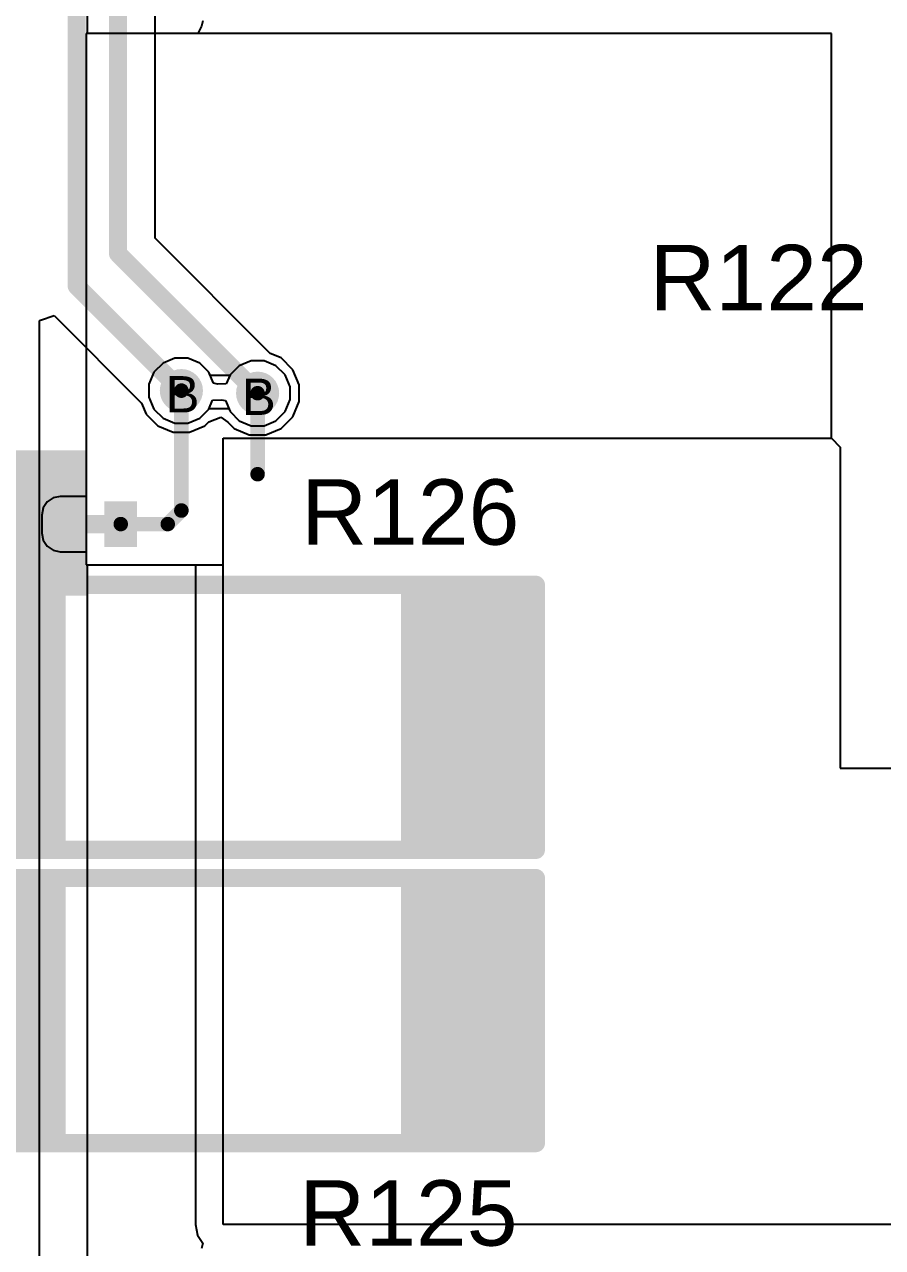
# Model space of a CAD drawing. Header units: inches. Extents: x 0 to 5379, y 0 to 5429.
# Drawn here: x 7.89 to 19.9, y 34.14 to 51.25 of the extents above; entities that cross this region are included whole.
import ezdxf

# ---------------------------------------------------------------- set-up
doc = ezdxf.new("R2010")
doc.units = ezdxf.units.IN
for name, color, linetype in [('Bottom Layer', 5, 'Continuous'), ('Bottom Solder', 6, 'Continuous'), ('Drill Drawing', 1, 'Continuous'), ('GND01', 16, 'Continuous'), ('GND02', 76, 'Continuous'), ('PWR', 156, 'Continuous'), ('SIG 01', 90, 'Continuous'), ('Top Layer', 1, 'Continuous'), ('Top Overlay', 2, 'Continuous'), ('Top Paste', 8, 'Continuous'), ('Top Solder', 216, 'Continuous'), ('Via Holes', 16, 'Continuous')]:
    doc.layers.add(name, color=color, linetype=linetype)
doc.styles.add('Arial', font='', dxfattribs={"height": 0.2})
doc.styles.get('Arial').set_extended_font_data('Arial')

# ---------------------------------------------------------------- blocks, each defined once
blk = doc.blocks.new('RES_2512_86')
at = {"layer": 'Top Layer'}
for points in [[(-4.05, 1.7), (-2.45, 1.7), (-2.45, -1.7), (-4.05, -1.7)], [(2.45, 1.7), (4.05, 1.7), (4.05, -1.7), (2.45, -1.7)]]:
    blk.add_hatch(color=1, dxfattribs=at).paths.add_polyline_path(points)
at = {"layer": 'Top Paste'}
for points in [[(-4.05, 1.7), (-2.45, 1.7), (-2.45, -1.7), (-4.05, -1.7)], [(2.45, 1.7), (4.05, 1.7), (4.05, -1.7), (2.45, -1.7)]]:
    blk.add_hatch(color=8, dxfattribs=at).paths.add_polyline_path(points)
at = {"layer": 'Top Solder'}
for points in [[(-4.152, 1.802), (-2.348, 1.802), (-2.348, -1.802), (-4.152, -1.802)], [(2.348, 1.802), (4.152, 1.802), (4.152, -1.802), (2.348, -1.802)]]:
    blk.add_hatch(color=216, dxfattribs=at).paths.add_polyline_path(points)
at = {"layer": 'Top Overlay'}
for points in [[(-4.242, 1.854, 0.254, 0.254, 0), (4.237, 1.854, 0.254, 0.254, 0)], [(-4.242, -1.854, 0.254, 0.254, 0), (-4.242, 1.854, 0.254, 0.254, 0)], [(4.237, -1.854, 0.254, 0.254, 0), (4.237, 1.854, 0.254, 0.254, 0)], [(-4.242, -1.854, 0.254, 0.254, 0), (4.237, -1.854, 0.254, 0.254, 0)]]:
    blk.add_lwpolyline(points, format="xyseb", dxfattribs=at)
for points in [[(-4.305, 1.854, 0.127, 0.127, 1), (-4.178, 1.854, 0.127, 0.127, 1)], [(-4.305, 1.854, 0.127, 0.127, 1), (-4.178, 1.854, 0.127, 0.127, 1)], [(4.173, 1.854, 0.127, 0.127, 1), (4.3, 1.854, 0.127, 0.127, 1)], [(4.173, 1.854, 0.127, 0.127, 1), (4.3, 1.854, 0.127, 0.127, 1)], [(-4.305, -1.854, 0.127, 0.127, 1), (-4.178, -1.854, 0.127, 0.127, 1)], [(-4.305, -1.854, 0.127, 0.127, 1), (-4.178, -1.854, 0.127, 0.127, 1)], [(4.173, -1.854, 0.127, 0.127, 1), (4.3, -1.854, 0.127, 0.127, 1)], [(4.173, -1.854, 0.127, 0.127, 1), (4.3, -1.854, 0.127, 0.127, 1)]]:
    blk.add_lwpolyline(points, format="xyseb", close=True, dxfattribs=at)
blk = doc.blocks.new('RES_2512_87')
at = {"layer": 'Top Layer'}
for points in [[(-4.05, 1.7), (-2.45, 1.7), (-2.45, -1.7), (-4.05, -1.7)], [(2.45, 1.7), (4.05, 1.7), (4.05, -1.7), (2.45, -1.7)]]:
    blk.add_hatch(color=1, dxfattribs=at).paths.add_polyline_path(points)
at = {"layer": 'Top Paste'}
for points in [[(-4.05, 1.7), (-2.45, 1.7), (-2.45, -1.7), (-4.05, -1.7)], [(2.45, 1.7), (4.05, 1.7), (4.05, -1.7), (2.45, -1.7)]]:
    blk.add_hatch(color=8, dxfattribs=at).paths.add_polyline_path(points)
at = {"layer": 'Top Solder'}
for points in [[(-4.152, 1.802), (-2.348, 1.802), (-2.348, -1.802), (-4.152, -1.802)], [(2.348, 1.802), (4.152, 1.802), (4.152, -1.802), (2.348, -1.802)]]:
    blk.add_hatch(color=216, dxfattribs=at).paths.add_polyline_path(points)
at = {"layer": 'Top Overlay'}
for points in [[(-4.242, 1.854, 0.254, 0.254, 0), (4.237, 1.854, 0.254, 0.254, 0)], [(-4.242, -1.854, 0.254, 0.254, 0), (-4.242, 1.854, 0.254, 0.254, 0)], [(4.237, -1.854, 0.254, 0.254, 0), (4.237, 1.854, 0.254, 0.254, 0)], [(-4.242, -1.854, 0.254, 0.254, 0), (4.237, -1.854, 0.254, 0.254, 0)]]:
    blk.add_lwpolyline(points, format="xyseb", dxfattribs=at)
for points in [[(-4.305, 1.854, 0.127, 0.127, 1), (-4.178, 1.854, 0.127, 0.127, 1)], [(-4.305, 1.854, 0.127, 0.127, 1), (-4.178, 1.854, 0.127, 0.127, 1)], [(4.173, 1.854, 0.127, 0.127, 1), (4.3, 1.854, 0.127, 0.127, 1)], [(4.173, 1.854, 0.127, 0.127, 1), (4.3, 1.854, 0.127, 0.127, 1)], [(-4.305, -1.854, 0.127, 0.127, 1), (-4.178, -1.854, 0.127, 0.127, 1)], [(-4.305, -1.854, 0.127, 0.127, 1), (-4.178, -1.854, 0.127, 0.127, 1)], [(4.173, -1.854, 0.127, 0.127, 1), (4.3, -1.854, 0.127, 0.127, 1)], [(4.173, -1.854, 0.127, 0.127, 1), (4.3, -1.854, 0.127, 0.127, 1)]]:
    blk.add_lwpolyline(points, format="xyseb", close=True, dxfattribs=at)
blk = doc.blocks.new('N___T___P___92')
at = {"layer": 'Top Layer'}
for points in [[(-0.699, -0.318), (-0.699, 0.318), (-0.241, 0.318), (-0.241, -0.318)], [(0.241, -0.318), (0.241, 0.318), (0.699, 0.318), (0.699, -0.318)], [(-0.385, -0.127), (0.377, -0.127), (0.377, 0.127), (-0.385, 0.127)]]:
    blk.add_hatch(color=1, dxfattribs=at).paths.add_polyline_path(points)
at = {"layer": 'Top Paste'}
for points in [[(-0.699, -0.318), (-0.699, 0.318), (-0.241, 0.318), (-0.241, -0.318)], [(0.241, -0.318), (0.241, 0.318), (0.699, 0.318), (0.699, -0.318)]]:
    blk.add_hatch(color=8, dxfattribs=at).paths.add_polyline_path(points)

msp = doc.modelspace()

# ---------------------------------------------------------------- hatches: boundary and pattern name
at = {"layer": 'Bottom Layer'}
h = msp.add_hatch(color=5, dxfattribs=at)
edge = h.paths.add_edge_path()
edge.add_arc((10.084, 46.123), 0.2, 0, 360)
h = msp.add_hatch(color=5, dxfattribs=at)
edge = h.paths.add_edge_path()
edge.add_arc((11.151, 46.087), 0.2, 0, 360)
at = {"layer": 'Bottom Solder'}
h = msp.add_hatch(color=6, dxfattribs=at)
edge = h.paths.add_edge_path()
edge.add_arc((10.084, 46.123), 0.302, 0, 360)
h = msp.add_hatch(color=6, dxfattribs=at)
edge = h.paths.add_edge_path()
edge.add_arc((11.151, 46.087), 0.302, 0, 360)
at = {"layer": 'GND01'}
h = msp.add_hatch(color=16, dxfattribs=at)
edge = h.paths.add_edge_path()
edge.add_arc((10.084, 46.123), 0.2, 0, 360)
h = msp.add_hatch(color=16, dxfattribs=at)
edge = h.paths.add_edge_path()
edge.add_arc((11.151, 46.087), 0.2, 0, 360)
at = {"layer": 'GND02'}
h = msp.add_hatch(color=76, dxfattribs=at)
edge = h.paths.add_edge_path()
edge.add_arc((10.084, 46.123), 0.2, 0, 360)
h = msp.add_hatch(color=76, dxfattribs=at)
edge = h.paths.add_edge_path()
edge.add_arc((11.151, 46.087), 0.2, 0, 360)
at = {"layer": 'PWR'}
h = msp.add_hatch(color=156, dxfattribs=at)
edge = h.paths.add_edge_path()
edge.add_arc((10.084, 46.123), 0.2, 0, 360)
h = msp.add_hatch(color=156, dxfattribs=at)
edge = h.paths.add_edge_path()
edge.add_arc((11.151, 46.087), 0.2, 0, 360)
at = {"layer": 'SIG 01'}
h = msp.add_hatch(color=90, dxfattribs=at)
edge = h.paths.add_edge_path()
edge.add_arc((10.084, 46.123), 0.2, 0, 360)
h = msp.add_hatch(color=90, dxfattribs=at)
edge = h.paths.add_edge_path()
edge.add_arc((11.151, 46.087), 0.2, 0, 360)
at = {"layer": 'Top Layer'}
h = msp.add_hatch(color=1, dxfattribs=at)
edge = h.paths.add_edge_path()
edge.add_arc((10.084, 46.123), 0.2, 0, 360)
h = msp.add_hatch(color=1, dxfattribs=at)
edge = h.paths.add_edge_path()
edge.add_arc((11.151, 46.087), 0.2, 0, 360)
msp.add_hatch(color=1, dxfattribs=at).paths.add_polyline_path([(7.188, 43.253), (8.753, 43.253), (8.753, 45.288), (7.188, 45.288)])
at = {"layer": 'Top Solder'}
h = msp.add_hatch(color=216, dxfattribs=at)
edge = h.paths.add_edge_path()
edge.add_arc((10.084, 46.123), 0.302, 0, 360)
h = msp.add_hatch(color=216, dxfattribs=at)
edge = h.paths.add_edge_path()
edge.add_arc((11.151, 46.087), 0.302, 0, 360)
at = {"layer": 'Via Holes'}
h = msp.add_hatch(color=7, dxfattribs=at)
edge = h.paths.add_edge_path()
edge.add_arc((10.084, 46.123), 0.1, 0, 360)
h = msp.add_hatch(color=7, dxfattribs=at)
edge = h.paths.add_edge_path()
edge.add_arc((11.151, 46.087), 0.1, 0, 360)

# ---------------------------------------------------------------- linework, layer by layer
at = {"layer": 'Bottom Layer'}
for p, q in [((9.993, 46.577), (9.827, 46.508)), ((10.174, 46.577), (9.993, 46.577)), ((10.341, 46.508), (10.174, 46.577)), ((11.06, 46.541), (10.893, 46.472)), ((11.241, 46.541), (11.06, 46.541)), ((11.408, 46.472), (11.241, 46.541)), ((9.699, 46.38), (9.63, 46.213)), ((9.827, 46.508), (9.699, 46.38)), ((10.469, 46.38), (10.341, 46.508)), ((10.532, 46.226), (10.469, 46.38)), ((10.893, 46.472), (10.766, 46.345)), ((11.535, 46.345), (11.408, 46.472)), ((9.63, 46.213), (9.63, 46.032)), ((10.588, 46.215), (10.532, 46.226)), ((10.713, 46.218), (10.588, 46.215)), ((10.766, 46.345), (10.713, 46.218)), ((11.605, 46.178), (11.535, 46.345)), ((9.63, 46.032), (9.699, 45.866)), ((11.605, 45.997), (11.605, 46.178)), ((9.699, 45.866), (9.827, 45.738)), ((10.341, 45.738), (10.469, 45.866)), ((10.469, 45.866), (10.521, 45.992)), ((10.521, 45.992), (10.646, 45.996)), ((10.646, 45.996), (10.702, 45.984)), ((10.702, 45.984), (10.766, 45.83)), ((11.535, 45.83), (11.605, 45.997)), ((9.827, 45.738), (9.993, 45.669)), ((10.174, 45.669), (10.341, 45.738)), ((10.766, 45.83), (10.893, 45.702)), ((10.893, 45.702), (11.06, 45.633)), ((11.241, 45.633), (11.408, 45.702)), ((11.408, 45.702), (11.535, 45.83)), ((9.993, 45.669), (10.174, 45.669)), ((11.06, 45.633), (11.241, 45.633))]:
    msp.add_line(p, q, dxfattribs=at)
at = {"layer": 'GND01'}
for p, q in [((9.993, 46.577), (9.827, 46.508)), ((10.174, 46.577), (9.993, 46.577)), ((10.341, 46.508), (10.174, 46.577)), ((11.06, 46.541), (10.893, 46.472)), ((11.241, 46.541), (11.06, 46.541)), ((11.408, 46.472), (11.241, 46.541)), ((9.699, 46.38), (9.63, 46.213)), ((9.827, 46.508), (9.699, 46.38)), ((10.469, 46.38), (10.341, 46.508)), ((10.487, 46.336), (10.469, 46.38)), ((10.893, 46.472), (10.766, 46.345)), ((11.535, 46.345), (11.408, 46.472)), ((9.63, 46.213), (9.63, 46.032)), ((10.762, 46.336), (10.487, 46.336)), ((10.766, 46.345), (10.762, 46.336)), ((11.605, 46.178), (11.535, 46.345)), ((9.63, 46.032), (9.699, 45.866)), ((11.605, 45.997), (11.605, 46.178)), ((9.699, 45.866), (9.827, 45.738)), ((10.341, 45.738), (10.469, 45.866)), ((10.469, 45.866), (10.472, 45.875)), ((10.472, 45.875), (10.747, 45.875)), ((10.747, 45.875), (10.766, 45.83)), ((11.535, 45.83), (11.605, 45.997)), ((9.827, 45.738), (9.993, 45.669)), ((10.174, 45.669), (10.341, 45.738)), ((10.766, 45.83), (10.893, 45.702)), ((10.893, 45.702), (11.06, 45.633)), ((11.241, 45.633), (11.408, 45.702)), ((11.408, 45.702), (11.535, 45.83)), ((9.993, 45.669), (10.174, 45.669)), ((11.06, 45.633), (11.241, 45.633))]:
    msp.add_line(p, q, dxfattribs=at)
at = {"layer": 'GND02'}
for p, q in [((9.993, 46.577), (9.827, 46.508)), ((10.174, 46.577), (9.993, 46.577)), ((10.341, 46.508), (10.174, 46.577)), ((11.06, 46.541), (10.893, 46.472)), ((11.241, 46.541), (11.06, 46.541)), ((11.408, 46.472), (11.241, 46.541)), ((9.699, 46.38), (9.63, 46.213)), ((9.827, 46.508), (9.699, 46.38)), ((10.469, 46.38), (10.341, 46.508)), ((10.487, 46.336), (10.469, 46.38)), ((10.893, 46.472), (10.766, 46.345)), ((11.535, 46.345), (11.408, 46.472)), ((9.63, 46.213), (9.63, 46.032)), ((10.762, 46.336), (10.487, 46.336)), ((10.766, 46.345), (10.762, 46.336)), ((11.605, 46.178), (11.535, 46.345)), ((9.63, 46.032), (9.699, 45.866)), ((11.605, 45.997), (11.605, 46.178)), ((9.699, 45.866), (9.827, 45.738)), ((10.341, 45.738), (10.469, 45.866)), ((10.469, 45.866), (10.472, 45.875)), ((10.472, 45.875), (10.747, 45.875)), ((10.747, 45.875), (10.766, 45.83)), ((11.535, 45.83), (11.605, 45.997)), ((9.827, 45.738), (9.993, 45.669)), ((10.174, 45.669), (10.341, 45.738)), ((10.766, 45.83), (10.893, 45.702)), ((10.893, 45.702), (11.06, 45.633)), ((11.241, 45.633), (11.408, 45.702)), ((11.408, 45.702), (11.535, 45.83)), ((9.993, 45.669), (10.174, 45.669)), ((11.06, 45.633), (11.241, 45.633))]:
    msp.add_line(p, q, dxfattribs=at)
at = {"layer": 'PWR'}
for p, q in [((9.993, 46.577), (9.827, 46.508)), ((10.174, 46.577), (9.993, 46.577)), ((10.341, 46.508), (10.174, 46.577)), ((11.06, 46.541), (10.893, 46.472)), ((11.241, 46.541), (11.06, 46.541)), ((11.408, 46.472), (11.241, 46.541)), ((9.699, 46.38), (9.63, 46.213)), ((9.827, 46.508), (9.699, 46.38)), ((10.469, 46.38), (10.341, 46.508)), ((10.487, 46.336), (10.469, 46.38)), ((10.893, 46.472), (10.766, 46.345)), ((11.535, 46.345), (11.408, 46.472)), ((9.63, 46.213), (9.63, 46.032)), ((10.762, 46.336), (10.487, 46.336)), ((10.766, 46.345), (10.762, 46.336)), ((11.605, 46.178), (11.535, 46.345)), ((9.63, 46.032), (9.699, 45.866)), ((11.605, 45.997), (11.605, 46.178)), ((9.699, 45.866), (9.827, 45.738)), ((10.341, 45.738), (10.469, 45.866)), ((10.469, 45.866), (10.472, 45.875)), ((10.472, 45.875), (10.747, 45.875)), ((10.747, 45.875), (10.766, 45.83)), ((11.535, 45.83), (11.605, 45.997)), ((9.827, 45.738), (9.993, 45.669)), ((10.174, 45.669), (10.341, 45.738)), ((10.766, 45.83), (10.893, 45.702)), ((10.893, 45.702), (11.06, 45.633)), ((11.241, 45.633), (11.408, 45.702)), ((11.408, 45.702), (11.535, 45.83)), ((9.993, 45.669), (10.174, 45.669)), ((11.06, 45.633), (11.241, 45.633))]:
    msp.add_line(p, q, dxfattribs=at)
at = {"layer": 'SIG 01'}
for p, q in [((9.715, 48.255), (9.715, 62.525)), ((11.328, 46.643), (9.715, 48.255)), ((8.098, 47.099), (8.11, 47.108)), ((8.098, 32.774), (8.098, 47.099)), ((8.11, 47.108), (8.302, 47.172)), ((8.302, 47.172), (9.528, 45.946)), ((11.48, 46.58), (11.328, 46.643)), ((11.643, 46.416), (11.48, 46.58)), ((11.732, 46.203), (11.643, 46.416)), ((11.732, 45.972), (11.732, 46.203)), ((9.528, 45.946), (9.591, 45.794)), ((11.643, 45.758), (11.732, 45.972)), ((9.591, 45.794), (9.755, 45.63)), ((10.413, 45.63), (10.468, 45.686)), ((10.468, 45.686), (10.638, 45.75)), ((10.638, 45.75), (10.732, 45.684)), ((10.732, 45.684), (10.821, 45.595)), ((11.48, 45.595), (11.643, 45.758)), ((9.755, 45.63), (9.968, 45.542)), ((9.968, 45.542), (10.199, 45.542)), ((10.199, 45.542), (10.413, 45.63)), ((10.821, 45.595), (11.035, 45.506)), ((11.266, 45.506), (11.48, 45.595)), ((11.035, 45.506), (11.266, 45.506))]:
    msp.add_line(p, q, dxfattribs=at)
for points in [[(8.619, 47.587, 0.254, 0.254, 0), (8.619, 64.72, 0.254, 0.254, 0)], [(9.197, 48.041, 0.254, 0.254, 0), (9.197, 64.389, 0.254, 0.254, 0)], [(9.197, 48.041, 0.254, 0.254, 0), (11.151, 46.087, 0.254, 0.254, 0)], [(8.619, 47.587, 0.254, 0.254, 0), (10.084, 46.123, 0.254, 0.254, 0)]]:
    msp.add_lwpolyline(points, format="xyseb", dxfattribs=at)
for points in [[(9.134, 48.041, 0.127, 0.127, 1), (9.261, 48.041, 0.127, 0.127, 1)], [(9.134, 48.041, 0.127, 0.127, 1), (9.261, 48.041, 0.127, 0.127, 1)], [(8.556, 47.587, 0.127, 0.127, 1), (8.683, 47.587, 0.127, 0.127, 1)], [(8.556, 47.587, 0.127, 0.127, 1), (8.683, 47.587, 0.127, 0.127, 1)], [(10.02, 46.123, 0.127, 0.127, 1), (10.147, 46.123, 0.127, 0.127, 1)], [(11.087, 46.087, 0.127, 0.127, 1), (11.214, 46.087, 0.127, 0.127, 1)]]:
    msp.add_lwpolyline(points, format="xyseb", close=True, dxfattribs=at)
at = {"layer": 'Top Layer'}
for p, q in [((8.766, 60.782), (8.766, 51.119)), ((10.364, 51.221), (10.316, 51.119)), ((10.383, 51.297), (10.364, 51.221)), ((8.753, 51.119), (8.753, 43.685)), ((19.182, 51.119), (8.753, 51.119)), ((10.316, 51.119), (8.753, 51.119)), ((8.753, 51.119), (8.753, 44.828)), ((8.766, 51.119), (8.753, 51.119)), ((8.753, 51.119), (8.753, 44.828)), ((19.182, 45.458), (19.182, 51.119)), ((10.668, 43.685), (10.668, 45.458)), ((10.668, 45.458), (19.182, 45.458)), ((10.668, 45.458), (19.182, 45.458)), ((10.668, 43.685), (10.668, 45.458)), ((19.182, 45.458), (19.304, 45.33)), ((19.304, 45.33), (19.304, 40.84)), ((8.753, 44.828), (8.753, 44.642)), ((8.753, 44.828), (8.753, 44.642)), ((8.205, 44.566), (8.149, 44.482)), ((8.205, 44.566), (8.149, 44.482)), ((8.289, 44.622), (8.205, 44.566)), ((8.289, 44.622), (8.205, 44.566)), ((8.389, 44.642), (8.289, 44.622)), ((8.389, 44.642), (8.289, 44.622)), ((8.753, 44.642), (8.389, 44.642)), ((8.753, 44.642), (8.389, 44.642)), ((8.149, 44.482), (8.13, 44.383)), ((8.149, 44.482), (8.13, 44.383)), ((8.13, 44.383), (8.13, 44.129)), ((8.13, 44.383), (8.13, 44.129)), ((8.13, 44.129), (8.149, 44.03)), ((8.13, 44.129), (8.149, 44.03)), ((8.149, 44.03), (8.205, 43.946)), ((8.149, 44.03), (8.205, 43.946)), ((8.205, 43.946), (8.289, 43.89)), ((8.205, 43.946), (8.289, 43.89)), ((8.289, 43.89), (8.389, 43.87)), ((8.289, 43.89), (8.389, 43.87)), ((8.389, 43.87), (8.753, 43.87)), ((8.389, 43.87), (8.753, 43.87)), ((8.753, 43.87), (8.753, 43.685)), ((8.753, 43.87), (8.753, 43.685)), ((8.753, 43.685), (10.668, 43.685)), ((8.753, 43.685), (9.718, 43.685)), ((8.753, 43.685), (8.766, 43.685)), ((8.766, 43.685), (8.766, 34.021)), ((9.718, 43.685), (9.718, 43.685)), ((9.718, 43.685), (10.28, 43.685)), ((10.28, 43.685), (10.28, 34.458)), ((10.668, 34.458), (10.668, 43.685)), ((19.304, 40.84), (24.348, 40.84)), ((10.28, 34.458), (10.309, 34.309)), ((24.348, 34.458), (10.668, 34.458)), ((10.309, 34.309), (10.383, 34.199)), ((10.383, 34.199), (10.364, 34.123))]:
    msp.add_line(p, q, dxfattribs=at)
for points in [[(10.084, 44.446, 0.203, 0.203, 0), (10.084, 46.123, 0.203, 0.203, 0)], [(11.151, 44.954, 0.203, 0.203, 0), (11.151, 46.087, 0.203, 0.203, 0)], [(9.894, 44.256, 0.203, 0.203, 0), (10.084, 44.446, 0.203, 0.203, 0)], [(9.236, 44.256, 0.203, 0.203, 0), (9.894, 44.256, 0.203, 0.203, 0)]]:
    msp.add_lwpolyline(points, format="xyseb", dxfattribs=at)
for points in [[(10.033, 46.123, 0.102, 0.102, 1), (10.135, 46.123, 0.102, 0.102, 1)], [(11.1, 46.087, 0.102, 0.102, 1), (11.201, 46.087, 0.102, 0.102, 1)], [(11.1, 44.954, 0.102, 0.102, 1), (11.201, 44.954, 0.102, 0.102, 1)], [(10.033, 44.446, 0.102, 0.102, 1), (10.135, 44.446, 0.102, 0.102, 1)], [(10.033, 44.446, 0.102, 0.102, 1), (10.135, 44.446, 0.102, 0.102, 1)], [(9.185, 44.256, 0.102, 0.102, 1), (9.286, 44.256, 0.102, 0.102, 1)], [(9.843, 44.256, 0.102, 0.102, 1), (9.944, 44.256, 0.102, 0.102, 1)], [(9.843, 44.256, 0.102, 0.102, 1), (9.944, 44.256, 0.102, 0.102, 1)]]:
    msp.add_lwpolyline(points, format="xyseb", close=True, dxfattribs=at)

# ---------------------------------------------------------------- block references
at = {"rotation": 180}
msp.add_blockref('N___T___P___92', (8.766, 44.256), dxfattribs=at)
for name, p in [('RES_2512_86', (10.81, 41.553)), ('RES_2512_87', (10.81, 37.451))]:
    msp.add_blockref(name, p)

# ---------------------------------------------------------------- texts
at = {"layer": 'Drill Drawing', "style": 'Arial'}
for p in [(9.864, 45.818), (10.931, 45.783)]:
    msp.add_text('B', height=0.508, dxfattribs=at).set_placement(p)
at = {"layer": 'Top Overlay', "style": 'Arial'}
for s, p in [('R122', (16.638, 47.248)), ('R126', (11.761, 43.968)), ('R125', (11.735, 34.163))]:
    msp.add_text(s, height=0.9144, dxfattribs=at).set_placement(p)

doc.saveas('drawing.dxf')
